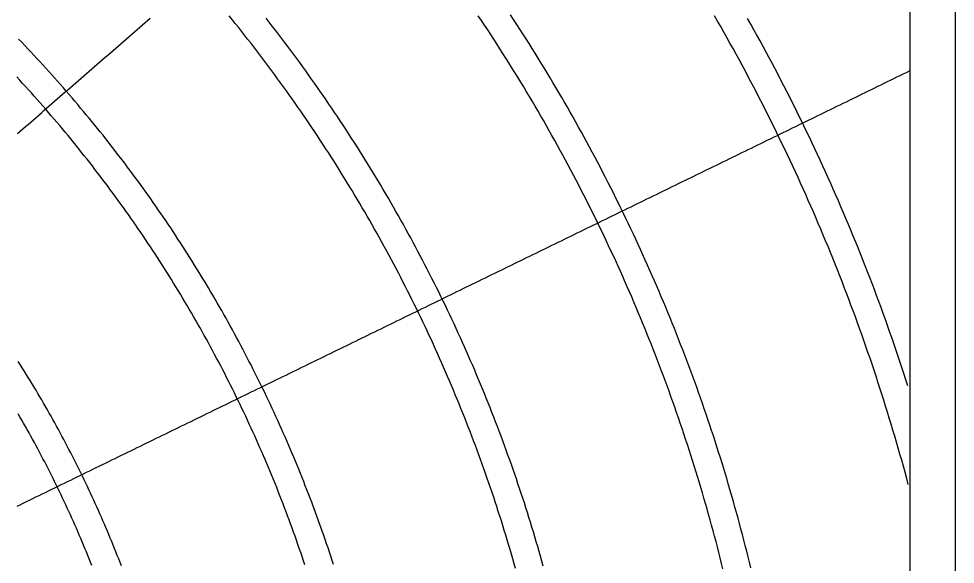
# Model space of a CAD drawing. Header units: millimetres. Extents: x 8 to 232, y 8 to 232.
# Drawn here: x 129.2 to 232, y 67.8 to 127.7 of the extents above; entities that cross this region are included whole.
import ezdxf

# ---------------------------------------------------------------- set-up
doc = ezdxf.new("R2010")
doc.units = ezdxf.units.MM
doc.layers.add('STUDY_GUIDES', color=7, linetype='Continuous')

msp = doc.modelspace()

# ---------------------------------------------------------------- linework, layer by layer
at = {"layer": 'STUDY_GUIDES'}
for points in [[(232, 214), (232, 26)], [(227, 212), (227, 28)], [(129.096, 115.0971), (129.3876, 115.3506), (129.6793, 115.6042), (129.9709, 115.8577), (130.2626, 116.1112), (130.5542, 116.3647), (130.8458, 116.6182), (131.1375, 116.8718), (131.4291, 117.1253), (131.7208, 117.3788), (132.0124, 117.6323), (132.304, 117.8858), (132.5957, 118.1394), (132.8873, 118.3929), (133.179, 118.6464), (133.4706, 118.8999), (133.7622, 119.1534), (134.0539, 119.407), (134.3455, 119.6605), (134.6372, 119.914), (134.9288, 120.1675), (135.2205, 120.421), (135.5121, 120.6746), (135.8037, 120.9281), (136.0954, 121.1816), (136.387, 121.4351), (136.6787, 121.6886), (136.9703, 121.9422), (137.2619, 122.1957), (137.5536, 122.4492), (137.8452, 122.7027), (138.1369, 122.9562), (138.4285, 123.2098), (138.7201, 123.4633), (139.0118, 123.7168), (139.3034, 123.9703), (139.5951, 124.2238), (139.8867, 124.4774), (140.1784, 124.7309), (140.47, 124.9844), (140.7616, 125.2379), (141.0533, 125.4914), (141.3449, 125.745), (141.6366, 125.9985), (141.9282, 126.252), (142.2198, 126.5055), (142.5115, 126.759), (142.8031, 127.0126), (143.0948, 127.2661), (143.3864, 127.5196), (143.6781, 127.7731)], [(183.7557, 67.3773), (183.6074, 67.9028), (183.4573, 68.4277), (183.3056, 68.9522), (183.1521, 69.4762), (182.997, 69.9997), (182.8401, 70.5227), (182.6816, 71.0452), (182.5213, 71.5671), (182.3594, 72.0886), (182.1958, 72.6095), (182.0304, 73.1298), (181.8634, 73.6497), (181.6947, 74.169), (181.5243, 74.6877), (181.3522, 75.2059), (181.1785, 75.7235), (181.003, 76.2405), (180.8259, 76.757), (180.6471, 77.2729), (180.4666, 77.7882), (180.2845, 78.3029), (180.1007, 78.817), (179.9152, 79.3306), (179.728, 79.8435), (179.5392, 80.3558), (179.3487, 80.8675), (179.1566, 81.3786), (178.9628, 81.889), (178.7673, 82.3988), (178.5702, 82.908), (178.3714, 83.4165), (178.171, 83.9244), (177.9689, 84.4316), (177.7652, 84.9382), (177.5598, 85.4441), (177.3528, 85.9493), (177.1441, 86.4539), (176.9338, 86.9578), (176.7219, 87.461), (176.5083, 87.9635), (176.2931, 88.4653), (176.0763, 88.9664), (175.8578, 89.4668), (175.6378, 89.9664), (175.4161, 90.4654), (175.1927, 90.9636), (174.9678, 91.4612), (174.7412, 91.9579), (174.5131, 92.454), (174.2833, 92.9493), (174.0519, 93.4438), (173.8189, 93.9376), (173.5843, 94.4306), (173.3481, 94.9229), (173.1103, 95.4144), (172.8709, 95.9051), (172.6299, 96.3951), (172.3874, 96.8842), (172.1432, 97.3726), (171.8974, 97.8601), (171.6501, 98.3469), (171.4012, 98.8329), (171.1507, 99.318), (170.8986, 99.8023), (170.645, 100.2858), (170.3898, 100.7685), (170.133, 101.2504), (169.8746, 101.7314), (169.6147, 102.2116), (169.3533, 102.6909), (169.0902, 103.1694), (168.8257, 103.647), (168.5595, 104.1237), (168.2919, 104.5996), (168.0226, 105.0746), (167.7519, 105.5487), (167.4796, 106.022), (167.2057, 106.4944), (166.9304, 106.9658), (166.6534, 107.4364), (166.375, 107.9061), (166.0951, 108.3748), (165.8136, 108.8427), (165.5306, 109.3096), (165.2461, 109.7756), (164.96, 110.2407), (164.6725, 110.7049), (164.3835, 111.1681), (164.0929, 111.6304), (163.8009, 112.0917), (163.5073, 112.5521), (163.2123, 113.0115), (162.9157, 113.47), (162.6177, 113.9274), (162.3182, 114.384), (162.0172, 114.8395), (161.7148, 115.2941), (161.4108, 115.7477), (161.1054, 116.2003), (160.7985, 116.6518), (160.4902, 117.1024), (160.1804, 117.552), (159.8691, 118.0006), (159.5563, 118.4482), (159.2422, 118.8947), (158.9265, 119.3402), (158.6095, 119.7847), (158.2909, 120.2282), (157.971, 120.6706), (157.6496, 121.112), (157.3267, 121.5524), (157.0025, 121.9916), (156.6768, 122.4299), (156.3497, 122.867), (156.0212, 123.3031), (155.6912, 123.7382), (155.3599, 124.1721), (155.0271, 124.605), (154.6929, 125.0368), (154.3574, 125.4675), (154.0204, 125.8971), (153.682, 126.3256), (153.3423, 126.7531), (153.0011, 127.1794), (152.6586, 127.6046), (152.3147, 128.0286)], [(186.7934, 67.6523), (186.6442, 68.1876), (186.4932, 68.7225), (186.3405, 69.2568), (186.186, 69.7907), (186.0298, 70.324), (185.8719, 70.8569), (185.7123, 71.3892), (185.5509, 71.921), (185.3878, 72.4523), (185.223, 72.983), (185.0564, 73.5132), (184.8881, 74.0429), (184.7181, 74.572), (184.5464, 75.1005), (184.373, 75.6285), (184.1978, 76.156), (184.021, 76.6828), (183.8424, 77.2091), (183.6621, 77.7348), (183.4801, 78.2599), (183.2964, 78.7844), (183.111, 79.3083), (182.9239, 79.8316), (182.7351, 80.3543), (182.5446, 80.8764), (182.3524, 81.3979), (182.1585, 81.9187), (181.9629, 82.4389), (181.7657, 82.9585), (181.5667, 83.4774), (181.3661, 83.9956), (181.1637, 84.5132), (180.9597, 85.0302), (180.754, 85.5465), (180.5467, 86.0621), (180.3376, 86.577), (180.1269, 87.0913), (179.9145, 87.6049), (179.7005, 88.1177), (179.4848, 88.6299), (179.2674, 89.1414), (179.0484, 89.6521), (178.8277, 90.1622), (178.6053, 90.6715), (178.3813, 91.1801), (178.1556, 91.688), (177.9283, 92.1951), (177.6994, 92.7015), (177.4688, 93.2072), (177.2365, 93.7121), (177.0026, 94.2162), (176.7671, 94.7196), (176.53, 95.2222), (176.2912, 95.724), (176.0508, 96.2251), (175.8087, 96.7254), (175.565, 97.2248), (175.3198, 97.7235), (175.0728, 98.2214), (174.8243, 98.7185), (174.5742, 99.2148), (174.3224, 99.7102), (174.0691, 100.2049), (173.8141, 100.6987), (173.5575, 101.1917), (173.2993, 101.6838), (173.0396, 102.1751), (172.7782, 102.6656), (172.5152, 103.1552), (172.2507, 103.6439), (171.9846, 104.1318), (171.7168, 104.6188), (171.4475, 105.105), (171.1767, 105.5902), (170.9042, 106.0746), (170.6302, 106.5581), (170.3546, 107.0407), (170.0774, 107.5224), (169.7987, 108.0032), (169.5184, 108.4831), (169.2365, 108.9621), (168.9531, 109.4401), (168.6682, 109.9173), (168.3817, 110.3935), (168.0936, 110.8687), (167.804, 111.3431), (167.5129, 111.8165), (167.2202, 112.2889), (166.926, 112.7604), (166.6303, 113.2309), (166.333, 113.7005), (166.0342, 114.1691), (165.7339, 114.6367), (165.4321, 115.1033), (165.1288, 115.569), (164.8239, 116.0337), (164.5175, 116.4974), (164.2097, 116.96), (163.9003, 117.4217), (163.5894, 117.8824), (163.2771, 118.3421), (162.9632, 118.8007), (162.6479, 119.2583), (162.331, 119.7149), (162.0127, 120.1705), (161.6929, 120.625), (161.3717, 121.0785), (161.0489, 121.5309), (160.7247, 121.9823), (160.399, 122.4326), (160.0719, 122.8819), (159.7433, 123.3301), (159.4132, 123.7772), (159.0817, 124.2233), (158.7488, 124.6682), (158.4144, 125.1121), (158.0786, 125.5549), (157.7413, 125.9966), (157.4026, 126.4372), (157.0625, 126.8768), (156.7209, 127.3151), (156.3779, 127.7524)], [(206.509, 67.348), (206.3606, 67.9474), (206.2103, 68.5464), (206.0581, 69.1448), (205.9039, 69.7427), (205.7477, 70.3402), (205.5897, 70.9371), (205.4296, 71.5335), (205.2677, 72.1294), (205.1038, 72.7248), (204.938, 73.3196), (204.7702, 73.9138), (204.6005, 74.5076), (204.4289, 75.1007), (204.2554, 75.6934), (204.0799, 76.2854), (203.9025, 76.8769), (203.7232, 77.4678), (203.542, 78.0581), (203.3588, 78.6478), (203.1738, 79.2369), (202.9868, 79.8254), (202.7979, 80.4133), (202.6071, 81.0006), (202.4144, 81.5873), (202.2198, 82.1733), (202.0233, 82.7587), (201.8249, 83.3434), (201.6245, 83.9275), (201.4223, 84.511), (201.2182, 85.0938), (201.0122, 85.6759), (200.8043, 86.2574), (200.5946, 86.8381), (200.3829, 87.4182), (200.1693, 87.9976), (199.9539, 88.5763), (199.7366, 89.1543), (199.5174, 89.7316), (199.2963, 90.3082), (199.0734, 90.884), (198.8486, 91.4592), (198.6219, 92.0336), (198.3934, 92.6072), (198.163, 93.1801), (197.9307, 93.7523), (197.6966, 94.3237), (197.4606, 94.8943), (197.2228, 95.4641), (196.9831, 96.0332), (196.7416, 96.6015), (196.4982, 97.1691), (196.253, 97.7358), (196.0059, 98.3017), (195.757, 98.8668), (195.5063, 99.4311), (195.2537, 99.9946), (194.9993, 100.5573), (194.7431, 101.1191), (194.485, 101.6801), (194.2252, 102.2402), (193.9635, 102.7995), (193.7, 103.358), (193.4346, 103.9156), (193.1675, 104.4723), (192.8986, 105.0282), (192.6278, 105.5832), (192.3553, 106.1373), (192.0809, 106.6905), (191.8048, 107.2428), (191.5269, 107.7942), (191.2471, 108.3447), (190.9656, 108.8943), (190.6823, 109.443), (190.3972, 109.9907), (190.1104, 110.5376), (189.8217, 111.0835), (189.5313, 111.6284), (189.2392, 112.1724), (188.9452, 112.7155), (188.6495, 113.2575), (188.352, 113.7987), (188.0528, 114.3388), (187.7518, 114.878), (187.4491, 115.4162), (187.1446, 115.9534), (186.8384, 116.4897), (186.5305, 117.0249), (186.2208, 117.5591), (185.9093, 118.0923), (185.5962, 118.6245), (185.2813, 119.1557), (184.9646, 119.6858), (184.6463, 120.215), (184.3263, 120.743), (184.0045, 121.2701), (183.681, 121.7961), (183.3558, 122.321), (183.0289, 122.8449), (182.7003, 123.3677), (182.37, 123.8894), (182.038, 124.4101), (181.7044, 124.9297), (181.369, 125.4482), (181.0319, 125.9656), (180.6932, 126.4819), (180.3528, 126.9971), (180.0107, 127.5112), (179.667, 128.0241)], [(209.571, 67.4547), (209.4223, 68.0641), (209.2716, 68.6729), (209.1189, 69.2813), (208.9642, 69.8892), (208.8076, 70.4966), (208.649, 71.1034), (208.4884, 71.7098), (208.3259, 72.3156), (208.1614, 72.9209), (207.9949, 73.5257), (207.8265, 74.1299), (207.6561, 74.7335), (207.4837, 75.3366), (207.3094, 75.9392), (207.1331, 76.5411), (206.9549, 77.1425), (206.7747, 77.7434), (206.5925, 78.3436), (206.4084, 78.9432), (206.2224, 79.5422), (206.0344, 80.1406), (205.8445, 80.7385), (205.6526, 81.3356), (205.4588, 81.9322), (205.2631, 82.5281), (205.0654, 83.1234), (204.8658, 83.718), (204.6642, 84.312), (204.4607, 84.9054), (204.2553, 85.498), (204.048, 86.09), (203.8387, 86.6813), (203.6276, 87.272), (203.4145, 87.8619), (203.1995, 88.4512), (202.9825, 89.0397), (202.7637, 89.6275), (202.543, 90.2147), (202.3203, 90.8011), (202.0958, 91.3867), (201.8693, 91.9717), (201.6409, 92.5559), (201.4107, 93.1393), (201.1785, 93.7221), (200.9445, 94.304), (200.7086, 94.8852), (200.4707, 95.4656), (200.231, 96.0452), (199.9894, 96.6241), (199.746, 97.2022), (199.5006, 97.7795), (199.2534, 98.3559), (199.0043, 98.9316), (198.7534, 99.5065), (198.5005, 100.0805), (198.2458, 100.6537), (197.9893, 101.2261), (197.7309, 101.7976), (197.4706, 102.3683), (197.2085, 102.9382), (196.9445, 103.5072), (196.6787, 104.0753), (196.411, 104.6426), (196.1415, 105.209), (195.8702, 105.7745), (195.597, 106.3392), (195.3219, 106.9029), (195.0451, 107.4657), (194.7664, 108.0277), (194.4859, 108.5887), (194.2036, 109.1488), (193.9195, 109.708), (193.6335, 110.2663), (193.3457, 110.8237), (193.0561, 111.3801), (192.7648, 111.9355), (192.4716, 112.49), (192.1766, 113.0436), (191.8798, 113.5962), (191.5812, 114.1478), (191.2808, 114.6985), (190.9787, 115.2481), (190.6747, 115.7968), (190.369, 116.3445), (190.0615, 116.8912), (189.7522, 117.4369), (189.4411, 117.9816), (189.1283, 118.5253), (188.8137, 119.0679), (188.4974, 119.6096), (188.1793, 120.1502), (187.8594, 120.6897), (187.5378, 121.2282), (187.2144, 121.7657), (186.8893, 122.3021), (186.5624, 122.8375), (186.2339, 123.3718), (185.9035, 123.905), (185.5715, 124.4372), (185.2377, 124.9682), (184.9022, 125.4982), (184.565, 126.0271), (184.226, 126.5549), (183.8853, 127.0816), (183.543, 127.6071), (183.1989, 128.1316)], [(226.8474, 76.6035), (226.6689, 77.269), (226.4882, 77.9339), (226.3053, 78.5981), (226.1203, 79.2618), (225.9331, 79.9249), (225.7438, 80.5874), (225.5523, 81.2493), (225.3586, 81.9105), (225.1629, 82.5711), (224.9649, 83.231), (224.7648, 83.8904), (224.5626, 84.549), (224.3583, 85.207), (224.1518, 85.8643), (223.9432, 86.521), (223.7324, 87.177), (223.5195, 87.8323), (223.3045, 88.4868), (223.0874, 89.1407), (222.8681, 89.7939), (222.6467, 90.4464), (222.4232, 91.0981), (222.1976, 91.7491), (221.9698, 92.3994), (221.74, 93.0489), (221.508, 93.6977), (221.2739, 94.3457), (221.0377, 94.993), (220.7995, 95.6395), (220.5591, 96.2852), (220.3166, 96.9301), (220.072, 97.5742), (219.8254, 98.2176), (219.5766, 98.8601), (219.3258, 99.5018), (219.0729, 100.1427), (218.8179, 100.7828), (218.5608, 101.422), (218.3016, 102.0604), (218.0404, 102.698), (217.7771, 103.3347), (217.5117, 103.9705), (217.2443, 104.6055), (216.9748, 105.2396), (216.7032, 105.8728), (216.4296, 106.5052), (216.1539, 107.1366), (215.8762, 107.7672), (215.5965, 108.3968), (215.3146, 109.0256), (215.0308, 109.6534), (214.7449, 110.2802), (214.457, 110.9062), (214.167, 111.5312), (213.875, 112.1553), (213.581, 112.7784), (213.285, 113.4006), (212.9869, 114.0218), (212.6868, 114.642), (212.3847, 115.2612), (212.0806, 115.8795), (211.7745, 116.4967), (211.4664, 117.113), (211.1563, 117.7283), (210.8442, 118.3425), (210.5301, 118.9558), (210.214, 119.568), (209.8959, 120.1791), (209.5758, 120.7893), (209.2537, 121.3984), (208.9297, 122.0064), (208.6037, 122.6134), (208.2757, 123.2194), (207.9458, 123.8242), (207.6139, 124.428), (207.28, 125.0307), (206.9442, 125.6323), (206.6064, 126.2328), (206.2667, 126.8323), (205.925, 127.4306), (205.5814, 128.0278)], [(226.8009, 87.434), (226.5871, 88.0993), (226.3712, 88.7638), (226.1531, 89.4277), (225.9329, 90.0908), (225.7106, 90.7533), (225.486, 91.4149), (225.2594, 92.0759), (225.0305, 92.7361), (224.7996, 93.3956), (224.5665, 94.0543), (224.3312, 94.7123), (224.0938, 95.3695), (223.8543, 96.0259), (223.6127, 96.6815), (223.3689, 97.3364), (223.123, 97.9904), (222.875, 98.6437), (222.6248, 99.2961), (222.3725, 99.9477), (222.1181, 100.5985), (221.8616, 101.2485), (221.603, 101.8976), (221.3423, 102.5459), (221.0795, 103.1933), (220.8146, 103.8399), (220.5475, 104.4856), (220.2784, 105.1305), (220.0072, 105.7744), (219.7339, 106.4175), (219.4585, 107.0597), (219.181, 107.701), (218.9014, 108.3414), (218.6198, 108.9809), (218.336, 109.6194), (218.0502, 110.257), (217.7624, 110.8937), (217.4724, 111.5295), (217.1804, 112.1643), (216.8864, 112.7982), (216.5902, 113.4311), (216.2921, 114.063), (215.9918, 114.694), (215.6895, 115.3239), (215.3852, 115.9529), (215.0789, 116.5809), (214.7704, 117.208), (214.46, 117.834), (214.1475, 118.4589), (213.833, 119.0829), (213.5165, 119.7059), (213.1979, 120.3278), (212.8774, 120.9486), (212.5548, 121.5685), (212.2302, 122.1872), (211.9036, 122.805), (211.5749, 123.4216), (211.2443, 124.0372), (210.9117, 124.6517), (210.5771, 125.2651), (210.2405, 125.8774), (209.9019, 126.4887), (209.5613, 127.0988), (209.2187, 127.7078)], [(163.7836, 67.8083), (163.634, 68.2689), (163.4829, 68.729), (163.3303, 69.1885), (163.1762, 69.6476), (163.0206, 70.1062), (162.8635, 70.5642), (162.7049, 71.0218), (162.5448, 71.4788), (162.3833, 71.9353), (162.2202, 72.3913), (162.0557, 72.8468), (161.8897, 73.3017), (161.7223, 73.756), (161.5533, 74.2099), (161.3829, 74.6631), (161.211, 75.1158), (161.0377, 75.568), (160.8628, 76.0196), (160.6865, 76.4706), (160.5088, 76.9211), (160.3295, 77.3709), (160.1489, 77.8202), (159.9667, 78.2689), (159.7831, 78.717), (159.5981, 79.1645), (159.4115, 79.6114), (159.2236, 80.0576), (159.0342, 80.5033), (158.8433, 80.9484), (158.651, 81.3928), (158.4573, 81.8366), (158.2621, 82.2798), (158.0654, 82.7223), (157.8674, 83.1642), (157.6679, 83.6054), (157.4669, 84.046), (157.2646, 84.486), (157.0608, 84.9252), (156.8556, 85.3639), (156.6489, 85.8018), (156.4408, 86.2391), (156.2314, 86.6757), (156.0205, 87.1116), (155.8081, 87.5468), (155.5944, 87.9813), (155.3793, 88.4152), (155.1627, 88.8483), (154.9447, 89.2807), (154.7254, 89.7124), (154.5046, 90.1434), (154.2824, 90.5737), (154.0589, 91.0033), (153.8339, 91.4321), (153.6076, 91.8602), (153.3798, 92.2875), (153.1507, 92.7141), (152.9202, 93.14), (152.6883, 93.5651), (152.455, 93.9895), (152.2204, 94.4131), (151.9843, 94.8359), (151.7469, 95.258), (151.5082, 95.6793), (151.268, 96.0998), (151.0265, 96.5195), (150.7836, 96.9385), (150.5394, 97.3566), (150.2938, 97.774), (150.0469, 98.1905), (149.7986, 98.6063), (149.5489, 99.0212), (149.298, 99.4353), (149.0456, 99.8486), (148.7919, 100.2611), (148.5369, 100.6728), (148.2806, 101.0836), (148.0229, 101.4936), (147.7639, 101.9028), (147.5035, 102.3111), (147.2418, 102.7185), (146.9788, 103.1251), (146.7145, 103.5309), (146.4489, 103.9358), (146.1819, 104.3398), (145.9137, 104.743), (145.6441, 105.1452), (145.3732, 105.5467), (145.1011, 105.9472), (144.8276, 106.3468), (144.5528, 106.7455), (144.2767, 107.1434), (143.9994, 107.5403), (143.7207, 107.9364), (143.4408, 108.3315), (143.1596, 108.7258), (142.8771, 109.1191), (142.5933, 109.5115), (142.3083, 109.9029), (142.0219, 110.2935), (141.7343, 110.6831), (141.4455, 111.0717), (141.1554, 111.4595), (140.864, 111.8462), (140.5714, 112.2321), (140.2775, 112.617), (139.9824, 113.0009), (139.686, 113.3838), (139.3884, 113.7658), (139.0895, 114.1469), (138.7894, 114.5269), (138.4881, 114.906), (138.1855, 115.2841), (137.8818, 115.6612), (137.5767, 116.0373), (137.2705, 116.4124), (136.9631, 116.7866), (136.6544, 117.1597), (136.3445, 117.5318), (136.0334, 117.9029), (135.7212, 118.273), (135.4077, 118.6421), (135.093, 119.0102), (134.7771, 119.3772), (134.46, 119.7432), (134.1418, 120.1082), (133.8223, 120.4722), (133.5017, 120.8351), (133.1799, 121.1969), (132.8569, 121.5577), (132.5328, 121.9175), (132.2075, 122.2762), (131.881, 122.6338), (131.5533, 122.9904), (131.2246, 123.3459), (130.8946, 123.7004), (130.5635, 124.0537), (130.2313, 124.406), (129.8979, 124.7572), (129.5633, 125.1074), (129.2277, 125.4564)], [(160.6342, 67.7881), (160.4847, 68.2384), (160.3337, 68.6883), (160.1812, 69.1376), (160.0273, 69.5864), (159.8719, 70.0348), (159.7151, 70.4826), (159.5568, 70.9299), (159.397, 71.3767), (159.2358, 71.823), (159.0732, 72.2687), (158.9091, 72.714), (158.7435, 73.1587), (158.5765, 73.6028), (158.4081, 74.0464), (158.2382, 74.4895), (158.0669, 74.9319), (157.8942, 75.3739), (157.72, 75.8153), (157.5444, 76.2561), (157.3673, 76.6963), (157.1889, 77.1359), (157.009, 77.575), (156.8276, 78.0135), (156.6449, 78.4514), (156.4607, 78.8887), (156.2751, 79.3254), (156.0881, 79.7615), (155.8996, 80.197), (155.7098, 80.6318), (155.5185, 81.0661), (155.3259, 81.4997), (155.1318, 81.9327), (154.9363, 82.3651), (154.7394, 82.7968), (154.5411, 83.2279), (154.3414, 83.6583), (154.1403, 84.0881), (153.9379, 84.5172), (153.734, 84.9457), (153.5287, 85.3735), (153.3221, 85.8006), (153.114, 86.2271), (152.9046, 86.6528), (152.6938, 87.0779), (152.4816, 87.5024), (152.268, 87.9261), (152.0531, 88.3491), (151.8367, 88.7714), (151.619, 89.193), (151.4, 89.6139), (151.1796, 90.0341), (150.9578, 90.4536), (150.7346, 90.8724), (150.5101, 91.2904), (150.2842, 91.7077), (150.057, 92.1242), (149.8284, 92.54), (149.5985, 92.9551), (149.3672, 93.3694), (149.1346, 93.783), (148.9006, 94.1958), (148.6653, 94.6078), (148.4287, 95.0191), (148.1907, 95.4296), (147.9514, 95.8394), (147.7107, 96.2483), (147.4688, 96.6565), (147.2255, 97.0639), (146.9808, 97.4704), (146.7349, 97.8762), (146.4877, 98.2812), (146.2391, 98.6854), (145.9892, 99.0888), (145.738, 99.4913), (145.4855, 99.8931), (145.2317, 100.294), (144.9766, 100.6941), (144.7202, 101.0933), (144.4625, 101.4917), (144.2035, 101.8893), (143.9432, 102.2861), (143.6816, 102.682), (143.4188, 103.077), (143.1546, 103.4712), (142.8892, 103.8645), (142.6225, 104.257), (142.3545, 104.6485), (142.0853, 105.0393), (141.8148, 105.4291), (141.543, 105.8181), (141.27, 106.2061), (140.9957, 106.5933), (140.7201, 106.9796), (140.4433, 107.365), (140.1653, 107.7495), (139.8859, 108.1331), (139.6054, 108.5157), (139.3236, 108.8975), (139.0406, 109.2783), (138.7563, 109.6583), (138.4708, 110.0373), (138.184, 110.4153), (137.8961, 110.7924), (137.6069, 111.1686), (137.3165, 111.5439), (137.0249, 111.9182), (136.732, 112.2916), (136.438, 112.664), (136.1427, 113.0354), (135.8462, 113.4059), (135.5486, 113.7754), (135.2497, 114.1439), (134.9496, 114.5115), (134.6484, 114.8781), (134.3459, 115.2437), (134.0423, 115.6084), (133.7375, 115.972), (133.4315, 116.3347), (133.1243, 116.6963), (132.8159, 117.057), (132.5064, 117.4166), (132.1957, 117.7753), (131.8839, 118.1329), (131.5709, 118.4895), (131.2567, 118.8451), (130.9414, 119.1997), (130.6249, 119.5532), (130.3073, 119.9057), (129.9885, 120.2572), (129.6686, 120.6076), (129.3476, 120.9571), (129.0254, 121.3054)], [(129.0502, 74.2119), (129.3975, 74.3813), (129.7449, 74.5507), (130.0922, 74.7201), (130.4395, 74.8895), (130.7868, 75.0589), (131.1341, 75.2283), (131.4815, 75.3977), (131.8288, 75.5671), (132.1761, 75.7365), (132.5234, 75.9059), (132.8707, 76.0753), (133.2181, 76.2447), (133.5654, 76.4141), (133.9127, 76.5835), (134.26, 76.7529), (134.6073, 76.9223), (134.9547, 77.0917), (135.302, 77.2611), (135.6493, 77.4305), (135.9966, 77.5999), (136.3439, 77.7693), (136.6913, 77.9387), (137.0386, 78.1081), (137.3859, 78.2775), (137.7332, 78.4469), (138.0805, 78.6163), (138.4279, 78.7857), (138.7752, 78.9551), (139.1225, 79.1245), (139.4698, 79.2939), (139.8171, 79.4633), (140.1645, 79.6327), (140.5118, 79.8021), (140.8591, 79.9715), (141.2064, 80.1409), (141.5537, 80.3103), (141.9011, 80.4797), (142.2484, 80.649), (142.5957, 80.8184), (142.943, 80.9878), (143.2903, 81.1572), (143.6377, 81.3266), (143.985, 81.496), (144.3323, 81.6654), (144.6796, 81.8348), (145.0269, 82.0042), (145.3742, 82.1736), (145.7216, 82.343), (146.0689, 82.5124), (146.4162, 82.6818), (146.7635, 82.8512), (147.1108, 83.0206), (147.4582, 83.19), (147.8055, 83.3594), (148.1528, 83.5288), (148.5001, 83.6982), (148.8474, 83.8676), (149.1948, 84.037), (149.5421, 84.2064), (149.8894, 84.3758), (150.2367, 84.5452), (150.584, 84.7146), (150.9314, 84.884), (151.2787, 85.0534), (151.626, 85.2228), (151.9733, 85.3922), (152.3206, 85.5616), (152.668, 85.731), (153.0153, 85.9004), (153.3626, 86.0698), (153.7099, 86.2392), (154.0572, 86.4086), (154.4046, 86.578), (154.7519, 86.7474), (155.0992, 86.9168), (155.4465, 87.0862), (155.7938, 87.2556), (156.1412, 87.425), (156.4885, 87.5944), (156.8358, 87.7638), (157.1831, 87.9332), (157.5304, 88.1026), (157.8778, 88.272), (158.2251, 88.4414), (158.5724, 88.6108), (158.9197, 88.7802), (159.267, 88.9496), (159.6144, 89.119), (159.9617, 89.2884), (160.309, 89.4578), (160.6563, 89.6272), (161.0036, 89.7966), (161.351, 89.966), (161.6983, 90.1354), (162.0456, 90.3048), (162.3929, 90.4742), (162.7402, 90.6436), (163.0876, 90.813), (163.4349, 90.9824), (163.7822, 91.1518), (164.1295, 91.3212), (164.4768, 91.4906), (164.8242, 91.66), (165.1715, 91.8294), (165.5188, 91.9988), (165.8661, 92.1682), (166.2134, 92.3376), (166.5608, 92.507), (166.9081, 92.6764), (167.2554, 92.8458), (167.6027, 93.0152), (167.95, 93.1846), (168.2973, 93.354), (168.6447, 93.5234), (168.992, 93.6928), (169.3393, 93.8622), (169.6866, 94.0316), (170.0339, 94.201), (170.3813, 94.3704), (170.7286, 94.5398), (171.0759, 94.7092), (171.4232, 94.8786), (171.7705, 95.048), (172.1179, 95.2174), (172.4652, 95.3868), (172.8125, 95.5562), (173.1598, 95.7256), (173.5071, 95.895), (173.8545, 96.0644), (174.2018, 96.2338), (174.5491, 96.4032), (174.8964, 96.5726), (175.2437, 96.742), (175.5911, 96.9114), (175.9384, 97.0808), (176.2857, 97.2502), (176.633, 97.4196), (176.9803, 97.589), (177.3277, 97.7584), (177.675, 97.9278), (178.0223, 98.0972), (178.3696, 98.2666), (178.7169, 98.436), (179.0643, 98.6054), (179.4116, 98.7748), (179.7589, 98.9442), (180.1062, 99.1136), (180.4535, 99.283), (180.8009, 99.4524), (181.1482, 99.6218), (181.4955, 99.7912), (181.8428, 99.9606), (182.1901, 100.13), (182.5375, 100.2993), (182.8848, 100.4687), (183.2321, 100.6381), (183.5794, 100.8075), (183.9267, 100.9769), (184.2741, 101.1463), (184.6214, 101.3157), (184.9687, 101.4851), (185.316, 101.6545), (185.6633, 101.8239), (186.0107, 101.9933), (186.358, 102.1627), (186.7053, 102.3321), (187.0526, 102.5015), (187.3999, 102.6709), (187.7473, 102.8403), (188.0946, 103.0097), (188.4419, 103.1791), (188.7892, 103.3485), (189.1365, 103.5179), (189.4839, 103.6873), (189.8312, 103.8567), (190.1785, 104.0261), (190.5258, 104.1955), (190.8731, 104.3649), (191.2204, 104.5343), (191.5678, 104.7037), (191.9151, 104.8731), (192.2624, 105.0425), (192.6097, 105.2119), (192.957, 105.3813), (193.3044, 105.5507), (193.6517, 105.7201), (193.999, 105.8895), (194.3463, 106.0589), (194.6936, 106.2283), (195.041, 106.3977), (195.3883, 106.5671), (195.7356, 106.7365), (196.0829, 106.9059), (196.4302, 107.0753), (196.7776, 107.2447), (197.1249, 107.4141), (197.4722, 107.5835), (197.8195, 107.7529), (198.1668, 107.9223), (198.5142, 108.0917), (198.8615, 108.2611), (199.2088, 108.4305), (199.5561, 108.5999), (199.9034, 108.7693), (200.2508, 108.9387), (200.5981, 109.1081), (200.9454, 109.2775), (201.2927, 109.4469), (201.64, 109.6163), (201.9874, 109.7857), (202.3347, 109.9551), (202.682, 110.1245), (203.0293, 110.2939), (203.3766, 110.4633), (203.724, 110.6327), (204.0713, 110.8021), (204.4186, 110.9715), (204.7659, 111.1409), (205.1132, 111.3103), (205.4606, 111.4797), (205.8079, 111.6491), (206.1552, 111.8185), (206.5025, 111.9879), (206.8498, 112.1573), (207.1972, 112.3267), (207.5445, 112.4961), (207.8918, 112.6655), (208.2391, 112.8349), (208.5864, 113.0043), (208.9338, 113.1737), (209.2811, 113.3431), (209.6284, 113.5125), (209.9757, 113.6819), (210.323, 113.8513), (210.6704, 114.0207), (211.0177, 114.1901), (211.365, 114.3595), (211.7123, 114.5289), (212.0596, 114.6983), (212.407, 114.8677), (212.7543, 115.0371), (213.1016, 115.2065), (213.4489, 115.3759), (213.7962, 115.5453), (214.1435, 115.7147), (214.4909, 115.8841), (214.8382, 116.0535), (215.1855, 116.2229), (215.5328, 116.3923), (215.8801, 116.5617), (216.2275, 116.7311), (216.5748, 116.9005), (216.9221, 117.0699), (217.2694, 117.2393), (217.6167, 117.4087), (217.9641, 117.5781), (218.3114, 117.7475), (218.6587, 117.9169), (219.006, 118.0863), (219.3533, 118.2557), (219.7007, 118.4251), (220.048, 118.5945), (220.3953, 118.7639), (220.7426, 118.9333), (221.0899, 119.1027), (221.4373, 119.2721), (221.7846, 119.4415), (222.1319, 119.6109), (222.4792, 119.7802), (222.8265, 119.9496), (223.1739, 120.119), (223.5212, 120.2884), (223.8685, 120.4578), (224.2158, 120.6272), (224.5631, 120.7966), (224.9105, 120.966), (225.2578, 121.1354), (225.6051, 121.3048), (225.9524, 121.4742), (226.2997, 121.6436), (226.6471, 121.813), (226.9944, 121.9824)], [(140.5086, 67.6586), (140.3596, 68.0435), (140.2093, 68.428), (140.0578, 68.8119), (139.905, 69.1953), (139.751, 69.5783), (139.5958, 69.9607), (139.4393, 70.3427), (139.2816, 70.7241), (139.1226, 71.105), (138.9624, 71.4854), (138.8009, 71.8652), (138.6383, 72.2446), (138.4743, 72.6234), (138.3092, 73.0017), (138.1428, 73.3794), (137.9752, 73.7566), (137.8064, 74.1332), (137.6364, 74.5093), (137.4651, 74.8849), (137.2926, 75.2598), (137.1189, 75.6343), (136.944, 76.0081), (136.7679, 76.3814), (136.5905, 76.7541), (136.412, 77.1262), (136.2322, 77.4978), (136.0512, 77.8687), (135.8691, 78.2391), (135.6857, 78.6089), (135.5011, 78.9781), (135.3153, 79.3466), (135.1283, 79.7146), (134.9402, 80.082), (134.7508, 80.4487), (134.5603, 80.8149), (134.3685, 81.1804), (134.1756, 81.5453), (133.9815, 81.9095), (133.7862, 82.2731), (133.5897, 82.6361), (133.392, 82.9985), (133.1932, 83.3602), (132.9932, 83.7212), (132.792, 84.0816), (132.5897, 84.4414), (132.3862, 84.8005), (132.1815, 85.1589), (131.9756, 85.5166), (131.7686, 85.8737), (131.5604, 86.2301), (131.3511, 86.5859), (131.1406, 86.9409), (130.929, 87.2953), (130.7162, 87.6489), (130.5023, 88.0019), (130.2872, 88.3542), (130.071, 88.7058), (129.8536, 89.0567), (129.6351, 89.4068), (129.4155, 89.7563), (129.1947, 90.105)], [(137.269, 67.7061), (137.1199, 68.0805), (136.9695, 68.4544), (136.8179, 68.8278), (136.6651, 69.2007), (136.5111, 69.5731), (136.3559, 69.945), (136.1995, 70.3164), (136.0419, 70.6873), (135.883, 71.0577), (135.723, 71.4276), (135.5617, 71.7969), (135.3993, 72.1657), (135.2357, 72.534), (135.0708, 72.9017), (134.9048, 73.2689), (134.7376, 73.6356), (134.5692, 74.0017), (134.3996, 74.3673), (134.2288, 74.7323), (134.0568, 75.0968), (133.8837, 75.4607), (133.7093, 75.824), (133.5338, 76.1868), (133.3571, 76.549), (133.1792, 76.9106), (133.0002, 77.2717), (132.82, 77.6321), (132.6386, 77.992), (132.456, 78.3513), (132.2723, 78.71), (132.0874, 79.0681), (131.9014, 79.4255), (131.7141, 79.7824), (131.5258, 80.1387), (131.3362, 80.4943), (131.1456, 80.8494), (130.9537, 81.2038), (130.7607, 81.5576), (130.5666, 81.9107), (130.3713, 82.2632), (130.1749, 82.6151), (129.9773, 82.9664), (129.7786, 83.317), (129.5788, 83.6669), (129.3778, 84.0162), (129.1757, 84.3649)]]:
    msp.add_lwpolyline(points, dxfattribs=at)

doc.saveas('drawing.dxf')
